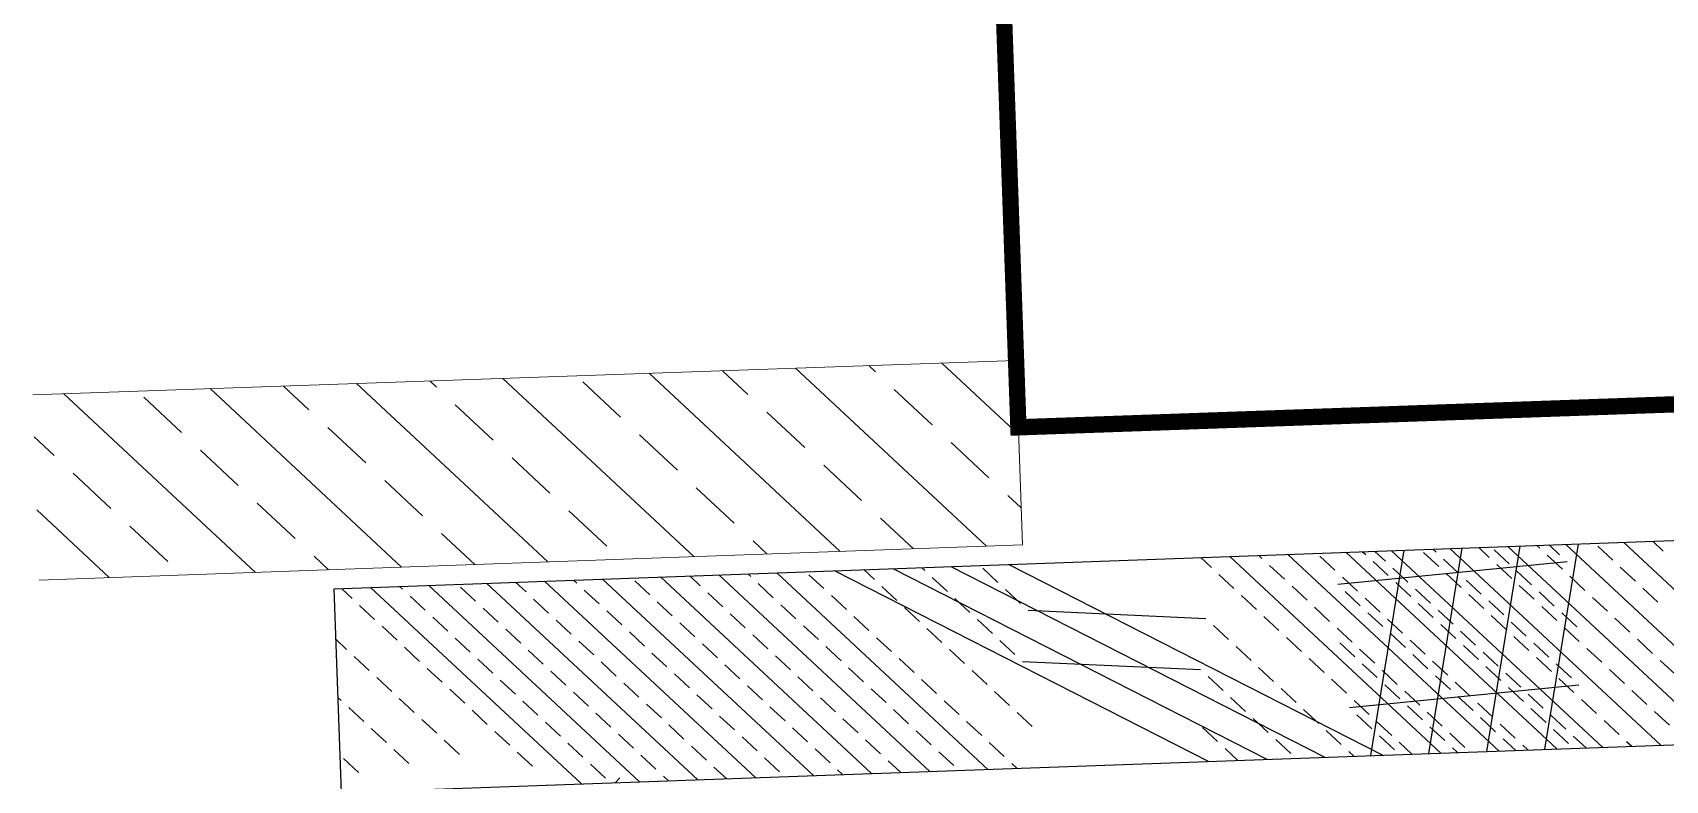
# Model space of a CAD drawing. Header units: millimetres. Extents: x 8884 to 18446, y 10737 to 16556.
# Drawn here: x 11153 to 11253.2, y 15466.2 to 15512 of the extents above; entities that cross this region are included whole.
import ezdxf

# ---------------------------------------------------------------- set-up
doc = ezdxf.new("R2010")
doc.units = ezdxf.units.MM
doc.layers.add('05_CONCRETE', color=2, linetype='Continuous')
doc.layers.add('05_HATCH CONCRETE', color=252, linetype='Continuous')
doc.layers.add('Duvar', color=1, linetype='Continuous', lineweight=15)
doc.layers.add('Sel_Tezgah', color=7, linetype='Continuous', lineweight=9)

msp = doc.modelspace()

# ---------------------------------------------------------------- hatches: boundary and pattern name
at = {"layer": 'Duvar'}
h = msp.add_hatch(dxfattribs=at)
h.set_pattern_fill('ANSI33', color=256)
h.set_pattern_definition([(317.0044443, (155139.1323, 219620.417), (4.33032934, 4.64443191), []), (317.0044443, (155139.2894, 219615.9293), (4.33032934, 4.64443191), [3.175, -1.5875])])
h.paths.add_polyline_path([(11213.75, 15480.58), (11213.35, 15491.89), (11153.05, 15489.78), (11153.44, 15478.43)])

# ---------------------------------------------------------------- linework, layer by layer
at = {"layer": '05_CONCRETE'}
for p, q in [((11171.54, 15477.9, 84.49), (11266.48, 15481.31, 84.49)), ((11171.99, 15465.41, 84.49), (11171.54, 15477.9, 84.49)), ((11171.99, 15465.41, 84.49), (11266.93, 15468.82, 84.49))]:
    msp.add_line(p, q, dxfattribs=at)
at = {"layer": '05_HATCH CONCRETE'}
for p, q in [((11230.03, 15480, 84.49), (11242.97, 15467.96, 84.49)), ((11233.58, 15480.13, 84.49), (11246.53, 15468.09, 84.49)), ((11234.61, 15480.17, 84.49), (11234.8, 15479.99, 84.49)), ((11237.14, 15480.26, 84.49), (11235.09, 15467.68, 84.49)), ((11235.36, 15480.19, 84.49), (11236.01, 15479.59, 84.49)), ((11236.39, 15480.23, 84.49), (11249.33, 15468.19, 84.49)), ((11238.35, 15480.12, 84.49), (11239.28, 15479.26, 84.49)), ((11240.7, 15480.39, 84.49), (11238.65, 15467.8, 84.49)), ((11238.92, 15480.32, 84.49), (11239.11, 15480.15, 84.49)), ((11239.95, 15480.36, 84.49), (11252.89, 15468.32, 84.49)), ((11241.73, 15480.42, 84.49), (11242.37, 15479.82, 84.49)), ((11244.26, 15480.51, 84.49), (11242.21, 15467.93, 84.49)), ((11242.67, 15480.28, 84.49), (11243.59, 15479.42, 84.49)), ((11243.51, 15480.49, 84.49), (11256.45, 15468.44, 84.49)), ((11245.29, 15480.55, 84.49), (11245.47, 15480.38, 84.49)), ((11247.82, 15480.64, 84.49), (11245.77, 15468.06, 84.49)), ((11246.04, 15480.58, 84.49), (11246.69, 15479.97, 84.49)), ((11247.07, 15480.61, 84.49), (11260.01, 15468.57, 84.49)), ((11249.03, 15480.5, 84.49), (11249.95, 15479.65, 84.49)), ((11250.62, 15480.74, 84.49), (11263.57, 15468.7, 84.49)), ((11252.4, 15480.81, 84.49), (11253.05, 15480.2, 84.49)), ((11202.24, 15479, 84.49), (11225.17, 15467.32, 84.49)), ((11204.02, 15479.07, 84.49), (11204.67, 15478.46, 84.49)), ((11205.8, 15479.13, 84.49), (11228.73, 15467.45, 84.49)), ((11207.58, 15479.19, 84.49), (11207.76, 15479.02, 84.49)), ((11209.36, 15479.26, 84.49), (11232.29, 15467.57, 84.49)), ((11211.32, 15479.15, 84.49), (11212.24, 15478.29, 84.49)), ((11212.91, 15479.39, 84.49), (11235.85, 15467.7, 84.49)), ((11224.69, 15479.81, 84.49), (11225.34, 15479.21, 84.49)), ((11226.47, 15479.87, 84.49), (11239.41, 15467.83, 84.49)), ((11228.25, 15479.94, 84.49), (11228.43, 15479.76, 84.49)), ((11228.89, 15479.33, 84.49), (11229.82, 15478.48, 84.49)), ((11231.99, 15479.89, 84.49), (11232.91, 15479.03, 84.49)), ((11247.15, 15479.55, 84.49), (11233.08, 15478.15, 84.49)), ((11235.26, 15479.56, 84.49), (11236.18, 15478.71, 84.49)), ((11236.47, 15479.16, 84.49), (11237.39, 15478.3, 84.49)), ((11239.57, 15479.72, 84.49), (11240.49, 15478.86, 84.49)), ((11242.84, 15479.39, 84.49), (11243.76, 15478.53, 84.49)), ((11244.05, 15478.99, 84.49), (11244.97, 15478.13, 84.49)), ((11245.93, 15479.95, 84.49), (11246.86, 15479.09, 84.49)), ((11250.41, 15479.22, 84.49), (11251.34, 15478.36, 84.49)), ((11173.77, 15477.98, 84.49), (11186.71, 15465.94, 84.49)), ((11175.55, 15478.04, 84.49), (11175.73, 15477.87, 84.49)), ((11177.33, 15478.11, 84.49), (11190.27, 15466.06, 84.49)), ((11179.29, 15478, 84.49), (11180.21, 15477.14, 84.49)), ((11180.89, 15478.23, 84.49), (11193.83, 15466.19, 84.49)), ((11182.66, 15478.3, 84.49), (11183.31, 15477.7, 84.49)), ((11184.44, 15478.36, 84.49), (11197.39, 15466.32, 84.49)), ((11186.22, 15478.43, 84.49), (11186.41, 15478.25, 84.49)), ((11188, 15478.49, 84.49), (11200.94, 15466.45, 84.49)), ((11189.97, 15478.38, 84.49), (11190.89, 15477.52, 84.49)), ((11191.56, 15478.62, 84.49), (11204.5, 15466.58, 84.49)), ((11193.34, 15478.68, 84.49), (11193.99, 15478.08, 84.49)), ((11195.12, 15478.75, 84.49), (11208.06, 15466.7, 84.49)), ((11196.9, 15478.81, 84.49), (11197.09, 15478.64, 84.49)), ((11197.55, 15478.21, 84.49), (11198.47, 15477.35, 84.49)), ((11198.68, 15478.87, 84.49), (11211.62, 15466.83, 84.49)), ((11200.65, 15478.76, 84.49), (11201.57, 15477.91, 84.49)), ((11205.13, 15478.03, 84.49), (11206.05, 15477.18, 84.49)), ((11208.22, 15478.59, 84.49), (11209.15, 15477.73, 84.49)), ((11225.8, 15478.78, 84.49), (11226.72, 15477.92, 84.49)), ((11230.28, 15478.05, 84.49), (11231.2, 15477.19, 84.49)), ((11233.37, 15478.61, 84.49), (11234.3, 15477.75, 84.49)), ((11236.64, 15478.28, 84.49), (11237.56, 15477.42, 84.49)), ((11239.74, 15478.83, 84.49), (11240.66, 15477.98, 84.49)), ((11240.95, 15478.43, 84.49), (11241.87, 15477.57, 84.49)), ((11244.22, 15478.1, 84.49), (11245.14, 15477.25, 84.49)), ((11247.32, 15478.66, 84.49), (11248.24, 15477.8, 84.49)), ((11171.99, 15477.91, 84.49), (11172.64, 15477.31, 84.49)), ((11176.19, 15477.44, 84.49), (11177.12, 15476.58, 84.49)), ((11183.77, 15477.27, 84.49), (11184.69, 15476.41, 84.49)), ((11186.87, 15477.82, 84.49), (11187.79, 15476.97, 84.49)), ((11191.35, 15477.09, 84.49), (11192.27, 15476.24, 84.49)), ((11194.45, 15477.65, 84.49), (11195.37, 15476.79, 84.49)), ((11202.03, 15477.48, 84.49), (11202.95, 15476.62, 84.49)), ((11209.61, 15477.3, 84.49), (11210.53, 15476.45, 84.49)), ((11212.7, 15477.86, 84.49), (11213.63, 15477, 84.49)), ((11227.18, 15477.49, 84.49), (11228.1, 15476.63, 84.49)), ((11233.54, 15477.72, 84.49), (11234.46, 15476.86, 84.49)), ((11234.76, 15477.32, 84.49), (11235.68, 15476.46, 84.49)), ((11237.86, 15477.88, 84.49), (11238.78, 15477.02, 84.49)), ((11238.02, 15476.99, 84.49), (11238.94, 15476.13, 84.49)), ((11241.12, 15477.55, 84.49), (11242.04, 15476.69, 84.49)), ((11242.34, 15477.15, 84.49), (11243.26, 15476.29, 84.49)), ((11245.43, 15477.7, 84.49), (11246.36, 15476.84, 84.49)), ((11248.7, 15477.37, 84.49), (11249.62, 15476.52, 84.49)), ((11251.8, 15477.93, 84.49), (11252.72, 15477.07, 84.49)), ((11173.1, 15476.88, 84.49), (11174.02, 15476.02, 84.49)), ((11177.58, 15476.15, 84.49), (11178.5, 15475.3, 84.49)), ((11180.68, 15476.71, 84.49), (11181.6, 15475.85, 84.49)), ((11185.16, 15475.98, 84.49), (11186.08, 15475.12, 84.49)), ((11188.25, 15476.54, 84.49), (11189.18, 15475.68, 84.49)), ((11195.83, 15476.36, 84.49), (11196.75, 15475.51, 84.49)), ((11198.93, 15476.92, 84.49), (11199.85, 15476.06, 84.49)), ((11203.41, 15476.19, 84.49), (11204.33, 15475.33, 84.49)), ((11206.51, 15476.75, 84.49), (11207.43, 15475.89, 84.49)), ((11210.99, 15476.02, 84.49), (11211.91, 15475.16, 84.49)), ((11214.09, 15476.58, 84.49), (11225, 15476.08, 84.49)), ((11228.56, 15476.2, 84.49), (11229.48, 15475.35, 84.49)), ((11231.66, 15476.76, 84.49), (11232.58, 15475.9, 84.49)), ((11234.92, 15476.43, 84.49), (11235.85, 15475.58, 84.49)), ((11236.14, 15476.03, 84.49), (11237.06, 15475.17, 84.49)), ((11239.24, 15476.59, 84.49), (11240.16, 15475.73, 84.49)), ((11242.5, 15476.26, 84.49), (11243.42, 15475.4, 84.49)), ((11245.6, 15476.82, 84.49), (11246.52, 15475.96, 84.49)), ((11246.82, 15476.42, 84.49), (11247.74, 15475.56, 84.49)), ((11250.08, 15476.09, 84.49), (11251, 15475.23, 84.49)), ((11174.48, 15475.6, 84.49), (11175.4, 15474.74, 84.49)), ((11182.06, 15475.42, 84.49), (11182.98, 15474.57, 84.49)), ((11189.64, 15475.25, 84.49), (11190.56, 15474.39, 84.49)), ((11192.73, 15475.81, 84.49), (11193.66, 15474.95, 84.49)), ((11197.21, 15475.08, 84.49), (11198.14, 15474.22, 84.49)), ((11200.31, 15475.63, 84.49), (11201.23, 15474.78, 84.49)), ((11207.89, 15475.46, 84.49), (11208.81, 15474.6, 84.49)), ((11225.46, 15475.65, 84.49), (11226.38, 15474.79, 84.49)), ((11233.04, 15475.48, 84.49), (11233.96, 15474.62, 84.49)), ((11236.31, 15475.15, 84.49), (11237.23, 15474.29, 84.49)), ((11239.4, 15475.7, 84.49), (11240.33, 15474.85, 84.49)), ((11240.62, 15475.3, 84.49), (11241.54, 15474.44, 84.49)), ((11243.72, 15475.86, 84.49), (11244.64, 15475, 84.49)), ((11243.89, 15474.97, 84.49), (11244.81, 15474.12, 84.49)), ((11246.98, 15475.53, 84.49), (11247.9, 15474.67, 84.49)), ((11171.66, 15474.78, 84.49), (11172.3, 15474.18, 84.49)), ((11175.86, 15474.31, 84.49), (11176.78, 15473.45, 84.49)), ((11178.96, 15474.87, 84.49), (11179.88, 15474.01, 84.49)), ((11183.44, 15474.14, 84.49), (11184.36, 15473.28, 84.49)), ((11186.54, 15474.69, 84.49), (11187.46, 15473.84, 84.49)), ((11194.12, 15474.52, 84.49), (11195.04, 15473.66, 84.49)), ((11201.7, 15474.35, 84.49), (11202.62, 15473.49, 84.49)), ((11204.79, 15474.9, 84.49), (11205.71, 15474.05, 84.49)), ((11209.27, 15474.17, 84.49), (11210.2, 15473.32, 84.49)), ((11212.37, 15474.73, 84.49), (11213.29, 15473.87, 84.49)), ((11226.85, 15474.36, 84.49), (11227.77, 15473.5, 84.49)), ((11229.94, 15474.92, 84.49), (11230.87, 15474.06, 84.49)), ((11233.21, 15474.59, 84.49), (11234.13, 15473.73, 84.49)), ((11234.42, 15474.19, 84.49), (11235.35, 15473.33, 84.49)), ((11237.52, 15474.75, 84.49), (11238.44, 15473.89, 84.49)), ((11240.79, 15474.42, 84.49), (11241.71, 15473.56, 84.49)), ((11242, 15474.02, 84.49), (11242.92, 15473.16, 84.49)), ((11245.1, 15474.57, 84.49), (11246.02, 15473.71, 84.49)), ((11248.37, 15474.24, 84.49), (11249.29, 15473.39, 84.49)), ((11251.46, 15474.8, 84.49), (11252.39, 15473.94, 84.49)), ((11172.76, 15473.75, 84.49), (11173.69, 15472.89, 84.49)), ((11177.24, 15473.02, 84.49), (11178.17, 15472.17, 84.49)), ((11180.34, 15473.58, 84.49), (11181.26, 15472.72, 84.49)), ((11187.92, 15473.41, 84.49), (11188.84, 15472.55, 84.49)), ((11191.02, 15473.96, 84.49), (11191.94, 15473.11, 84.49)), ((11195.5, 15473.23, 84.49), (11196.42, 15472.38, 84.49)), ((11198.6, 15473.79, 84.49), (11199.52, 15472.93, 84.49)), ((11203.08, 15473.06, 84.49), (11204, 15472.2, 84.49)), ((11206.18, 15473.62, 84.49), (11207.1, 15472.76, 84.49)), ((11213.75, 15473.45, 84.49), (11224.67, 15472.95, 84.49)), ((11228.23, 15473.07, 84.49), (11229.15, 15472.22, 84.49)), ((11231.33, 15473.63, 84.49), (11232.25, 15472.77, 84.49)), ((11234.59, 15473.3, 84.49), (11235.51, 15472.45, 84.49)), ((11237.69, 15473.86, 84.49), (11238.61, 15473, 84.49)), ((11238.9, 15473.46, 84.49), (11239.83, 15472.6, 84.49)), ((11242.17, 15473.13, 84.49), (11243.09, 15472.27, 84.49)), ((11245.27, 15473.69, 84.49), (11246.19, 15472.83, 84.49)), ((11246.48, 15473.29, 84.49), (11247.41, 15472.43, 84.49)), ((11252.85, 15473.51, 84.49), (11253.77, 15472.66, 84.49)), ((11174.15, 15472.47, 84.49), (11175.07, 15471.61, 84.49)), ((11181.72, 15472.29, 84.49), (11182.65, 15471.44, 84.49)), ((11184.82, 15472.85, 84.49), (11185.74, 15471.99, 84.49)), ((11189.3, 15472.12, 84.49), (11190.22, 15471.26, 84.49)), ((11192.4, 15472.68, 84.49), (11193.32, 15471.82, 84.49)), ((11199.98, 15472.5, 84.49), (11200.9, 15471.65, 84.49)), ((11207.56, 15472.33, 84.49), (11208.48, 15471.47, 84.49)), ((11210.66, 15472.89, 84.49), (11211.58, 15472.03, 84.49)), ((11225.13, 15472.52, 84.49), (11226.05, 15471.66, 84.49)), ((11232.71, 15472.35, 84.49), (11233.63, 15471.49, 84.49)), ((11247.87, 15472, 84.49), (11233.8, 15470.6, 84.49)), ((11235.81, 15472.9, 84.49), (11236.73, 15472.04, 84.49)), ((11235.97, 15472.02, 84.49), (11236.9, 15471.16, 84.49)), ((11239.07, 15472.57, 84.49), (11239.99, 15471.72, 84.49)), ((11240.29, 15472.17, 84.49), (11241.21, 15471.31, 84.49)), ((11243.39, 15472.73, 84.49), (11244.31, 15471.87, 84.49)), ((11246.65, 15472.4, 84.49), (11247.57, 15471.54, 84.49)), ((11249.75, 15472.96, 84.49), (11250.67, 15472.1, 84.49)), ((11171.78, 15471.22, 84.49), (11171.97, 15471.05, 84.49)), ((11175.53, 15471.18, 84.49), (11176.45, 15470.32, 84.49)), ((11178.63, 15471.74, 84.49), (11179.55, 15470.88, 84.49)), ((11183.11, 15471.01, 84.49), (11184.03, 15470.15, 84.49)), ((11186.21, 15471.56, 84.49), (11187.13, 15470.71, 84.49)), ((11193.78, 15471.39, 84.49), (11194.71, 15470.53, 84.49)), ((11196.88, 15471.95, 84.49), (11197.8, 15471.09, 84.49)), ((11201.36, 15471.22, 84.49), (11202.28, 15470.36, 84.49)), ((11204.46, 15471.77, 84.49), (11205.38, 15470.92, 84.49)), ((11208.94, 15471.04, 84.49), (11209.86, 15470.19, 84.49)), ((11212.04, 15471.6, 84.49), (11212.96, 15470.74, 84.49)), ((11226.51, 15471.23, 84.49), (11227.43, 15470.37, 84.49)), ((11229.61, 15471.79, 84.49), (11230.53, 15470.93, 84.49)), ((11234.09, 15471.06, 84.49), (11235.01, 15470.2, 84.49)), ((11237.19, 15471.62, 84.49), (11238.11, 15470.76, 84.49)), ((11240.45, 15471.29, 84.49), (11241.38, 15470.43, 84.49)), ((11243.55, 15471.84, 84.49), (11244.47, 15470.99, 84.49)), ((11244.77, 15471.44, 84.49), (11245.69, 15470.58, 84.49)), ((11248.03, 15471.11, 84.49), (11248.95, 15470.26, 84.49)), ((11251.13, 15471.67, 84.49), (11252.05, 15470.81, 84.49)), ((11172.43, 15470.62, 84.49), (11173.35, 15469.77, 84.49)), ((11180.01, 15470.45, 84.49), (11180.93, 15469.59, 84.49)), ((11187.59, 15470.28, 84.49), (11188.51, 15469.42, 84.49)), ((11190.69, 15470.83, 84.49), (11191.61, 15469.98, 84.49)), ((11195.17, 15470.1, 84.49), (11196.09, 15469.25, 84.49)), ((11198.26, 15470.66, 84.49), (11199.19, 15469.8, 84.49)), ((11205.84, 15470.49, 84.49), (11206.76, 15469.63, 84.49)), ((11213.42, 15470.32, 84.49), (11214.34, 15469.46, 84.49)), ((11230.99, 15470.5, 84.49), (11231.92, 15469.64, 84.49)), ((11234.26, 15470.17, 84.49), (11235.18, 15469.32, 84.49)), ((11237.36, 15470.73, 84.49), (11238.28, 15469.87, 84.49)), ((11238.57, 15470.33, 84.49), (11239.49, 15469.47, 84.49)), ((11241.67, 15470.89, 84.49), (11242.59, 15470.03, 84.49)), ((11241.84, 15470, 84.49), (11242.76, 15469.14, 84.49)), ((11244.93, 15470.56, 84.49), (11245.86, 15469.7, 84.49)), ((11246.15, 15470.16, 84.49), (11247.07, 15469.3, 84.49)), ((11252.51, 15470.38, 84.49), (11253.43, 15469.53, 84.49)), ((11173.81, 15469.34, 84.49), (11174.74, 15468.48, 84.49)), ((11176.91, 15469.89, 84.49), (11177.83, 15469.04, 84.49)), ((11181.39, 15469.16, 84.49), (11182.31, 15468.31, 84.49)), ((11184.49, 15469.72, 84.49), (11185.41, 15468.86, 84.49)), ((11188.97, 15468.99, 84.49), (11189.89, 15468.13, 84.49)), ((11192.07, 15469.55, 84.49), (11192.99, 15468.69, 84.49)), ((11199.65, 15469.37, 84.49), (11200.57, 15468.52, 84.49)), ((11202.74, 15469.93, 84.49), (11203.67, 15469.07, 84.49)), ((11207.23, 15469.2, 84.49), (11208.15, 15468.34, 84.49)), ((11210.32, 15469.76, 84.49), (11211.25, 15468.9, 84.49)), ((11224.8, 15469.39, 84.49), (11225.72, 15468.53, 84.49)), ((11227.9, 15469.94, 84.49), (11228.82, 15469.09, 84.49)), ((11232.38, 15469.22, 84.49), (11233.3, 15468.36, 84.49)), ((11235.47, 15469.77, 84.49), (11236.4, 15468.91, 84.49)), ((11238.74, 15469.44, 84.49), (11239.66, 15468.59, 84.49)), ((11239.95, 15469.04, 84.49), (11240.88, 15468.18, 84.49)), ((11243.05, 15469.6, 84.49), (11243.97, 15468.74, 84.49)), ((11246.32, 15469.27, 84.49), (11247.24, 15468.41, 84.49)), ((11249.42, 15469.83, 84.49), (11250.34, 15468.97, 84.49)), ((11175.2, 15468.05, 84.49), (11176.12, 15467.19, 84.49)), ((11178.29, 15468.61, 84.49), (11179.22, 15467.75, 84.49)), ((11185.87, 15468.43, 84.49), (11186.79, 15467.58, 84.49)), ((11193.45, 15468.26, 84.49), (11194.37, 15467.4, 84.49)), ((11196.55, 15468.82, 84.49), (11197.47, 15467.96, 84.49)), ((11201.03, 15468.09, 84.49), (11201.95, 15467.23, 84.49)), ((11204.13, 15468.64, 84.49), (11205.05, 15467.79, 84.49)), ((11211.71, 15468.47, 84.49), (11212.63, 15467.61, 84.49)), ((11226.18, 15468.1, 84.49), (11226.95, 15467.38, 84.49)), ((11229.28, 15468.66, 84.49), (11230.2, 15467.8, 84.49)), ((11235.64, 15468.89, 84.49), (11236.56, 15468.03, 84.49)), ((11236.86, 15468.49, 84.49), (11237.63, 15467.77, 84.49)), ((11240.12, 15468.16, 84.49), (11240.43, 15467.87, 84.49)), ((11243.22, 15468.71, 84.49), (11243.99, 15468, 84.49)), ((11244.44, 15468.31, 84.49), (11244.75, 15468.02, 84.49)), ((11247.53, 15468.87, 84.49), (11248.31, 15468.15, 84.49)), ((11250.8, 15468.54, 84.49), (11251.11, 15468.25, 84.49)), ((11172.1, 15467.49, 84.49), (11173.02, 15466.64, 84.49)), ((11182.77, 15467.88, 84.49), (11183.7, 15467.02, 84.49)), ((11187.25, 15467.15, 84.49), (11188.18, 15466.29, 84.49)), ((11190.35, 15467.7, 84.49), (11191.27, 15466.85, 84.49)), ((11194.83, 15466.97, 84.49), (11195.61, 15466.26, 84.49)), ((11197.93, 15467.53, 84.49), (11198.85, 15466.67, 84.49)), ((11205.51, 15467.36, 84.49), (11206.28, 15466.64, 84.49)), ((11208.61, 15467.91, 84.49), (11209.53, 15467.06, 84.49)), ((11213.09, 15467.19, 84.49), (11213.4, 15466.9, 84.49)), ((11233.76, 15467.93, 84.49), (11234.07, 15467.64, 84.49)), ((11189.06, 15466.32, 84.49), (11188.77, 15466.01, 84.49)), ((11191.74, 15466.42, 84.49), (11192.05, 15466.13, 84.49)), ((11202.41, 15466.8, 84.49), (11202.72, 15466.51, 84.49))]:
    msp.add_line(p, q, dxfattribs=at)
at = {"layer": 'Duvar'}
for p, q in [((11213.75, 15480.58, 64.95), (11192.47, 16088.6, -33.18)), ((11153.05, 15489.78, -12.53), (11213.35, 15491.89, 64.95)), ((11213.75, 15480.58, -33.18), (11153.44, 15478.43, -41.23))]:
    msp.add_line(p, q, dxfattribs=at)
at = {"layer": 'Sel_Tezgah', "const_width": 1, "elevation": 64.95}
msp.add_lwpolyline([(11283.45, 15490.24), (11276.81, 15680.13), (11206.85, 15677.68), (11213.5, 15487.79)], close=True, dxfattribs=at)

doc.saveas('drawing.dxf')
